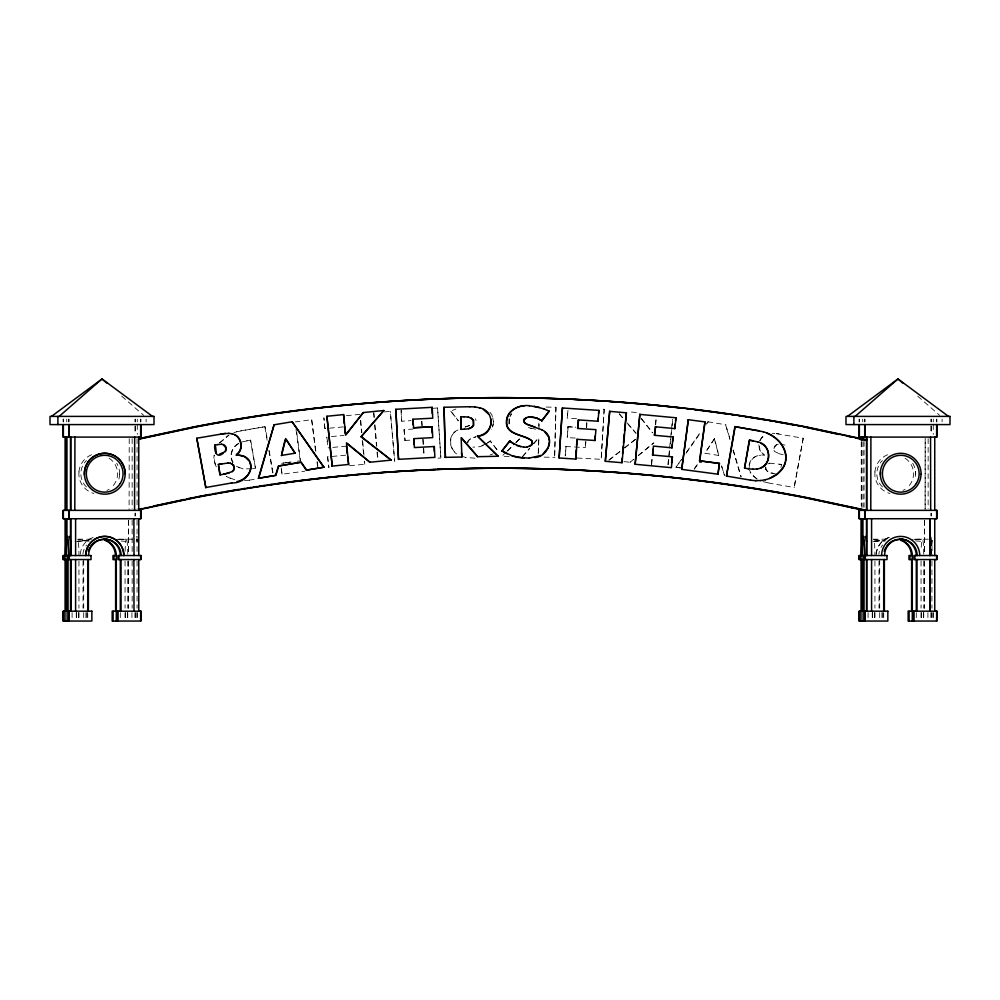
<?xml version="1.0" encoding="UTF-8"?>
<svg xmlns="http://www.w3.org/2000/svg" width="1000" height="1000" viewBox="0 0 1000 1000"><rect width="100%" height="100%" fill="white"/><g stroke="black" fill="none" stroke-linecap="round" stroke-linejoin="round"><path stroke-width="0.75" stroke-dasharray="5 3.75" d="M79.013 471.925L78.85 474.787A20.463 20.4 -90 0 0 93.925 493.488M875 471.925L874.837 474.787A20.463 20.4 -90 0 0 889.912 493.488M538.175 454.062L538.825 437.788L538.413 457.025M538.763 426.188L538.825 423.062M539 429.312L539.125 423.062M555.962 407.262L554.612 457.362L555.962 407.262L545.1 407.038M493.587 421.188L492.713 427.088L491.275 429.475M758.863 444.85L759.688 450.45L764.262 455.1L759.987 450.45L759.212 443.638M565.2 455.812L566 446.512L565.5 455.812M576.575 418.675L567.238 418.175L567.65 410.425M567.95 410.425L567.238 418.175M575.275 438.05L567.25 437.625L567.837 426.775L575.85 427.2M568.138 426.775L567.25 437.625M585.6 441.613L585.288 447.575L585.913 441.613M586.35 427.788L586.663 422.088M586.65 427.788L586.962 422.088M604.175 409.288L601.175 459.325L604.175 409.288L600.862 409.125M749.2 467.725C748.962 461.275 754.062 455.25 760.688 455.238M651.35 464.45L651.975 458.263M655.35 424.875L656.1 417.525M651.65 464.45L652.275 458.263M655.662 424.875L656.4 417.525M667.913 464.613L669.45 449.5M669.6 447.987L670.512 438.925M670.662 437.413L672.5 419.288M668.213 464.613L669.75 449.5M670.362 443.462L671.125 435.9M671.275 434.387L672.8 419.288M509.025 418.9L508.938 424.862M509.325 418.9L509.237 424.862M780.975 467.475L781.5 464.5L778.175 463.9M803.225 438.225L794.163 487.562L803.225 438.225L774.613 433.375L779.062 433.913M125.113 551.312A16.35 1.338 -90 0 1 125.738 541.375L126.412 539.188L115.688 539.412M921.225 547.362A16.35 1.338 -90 0 1 921.725 541.375L922.387 539.188L911.675 539.412M492.413 427.088L493.175 424.325M467.475 442.85L468.062 440.775L470.112 438.963L475.75 436.775M467.775 442.85L468.363 440.775L470.412 438.963L476.05 436.775M749.112 465.05C750.088 457.725 757.588 454.375 764.262 455.1M759.725 440.675L762.775 436.238L765.013 434.775M760.025 440.675L761.312 438.212L765.312 434.775M509.888 416.3L511.312 413.9M510.2 416.3L511.613 413.9M718.75 455.487L704.887 453.188L714.575 438.575L718.75 455.487L714.275 438.575M714.575 438.575L704.887 453.188M694.137 469.012L698.838 462.212L701.825 462.713M694.438 469.012L699.137 462.212M680.325 467.925L675.987 467.2L681.3 459.625M686.612 452.05L701.663 430.613M706.1 424.3L708.162 421.775L706.4 424.3M675.987 467.2L681.6 459.625M686.025 453.312L701.087 431.875M522.362 456.688L529.438 448.425M533.475 443.7L538.513 437.788M522.663 456.688L529.738 448.425M533.775 443.7L538.825 437.788M219.4 442.962L228.713 435.087M219.7 442.962L229.025 435.087M509.2 456.413L501.875 456.262L506.163 452.025M507.238 450.962L514.738 443.537M515.812 442.488L522.238 436.125M507.537 450.962L515.037 443.537M516.112 442.488L522.537 436.125M455.3 431.688C448 437.075 449.875 449.113 456.9 453.938M633.562 459.363L630.037 462.275L633.862 459.363M638.263 455.462L653.838 442.825L638.562 455.462M608.812 460.112L623.212 448.837M624.412 447.9L637.6 437.575M609.113 460.112L623.513 448.837M624.712 447.9L635.5 439.45M487.675 442.713L490.337 441L498.075 451L490.037 441M486.788 443.562L490.337 441M238.512 443.488C231.788 446.95 228.825 455.875 232.775 462.5M238.812 443.488C232.087 446.95 229.125 455.875 233.075 462.5M458 429.963C447.9 433.65 448.363 448.488 456.6 453.938M776.787 444.65L773.962 448.025L774.85 451.512M486.488 443.562L479.4 446.712M450.8 411.125L458.35 420.8L450.8 411.125L455.925 409.012M490.112 454.9L493.062 453.837M767.825 463.913L769.762 463.188M233.85 432.713L236.838 431.763M483.25 445.475L479.7 446.712L472.863 447.175M465.012 427.025L471.85 424.663M465.312 427.025L469.425 425.613M242.237 441.875L250.688 440.163L255.45 468.137L251.737 468.775M236.537 431.763L265.125 426.662L267.413 440.138M240.812 430.775L265.125 426.662M246.663 440.8L250.688 440.163M249.237 480.175L256.737 478.888M315.887 451.312L311.688 419.712L295.325 421.9M286.613 462.612L280.575 463.425L283.9 463.025M288.125 462.413L291.15 462.013M297.188 461.2L300.2 460.8M285.413 462.812L291.45 462.013M281.188 468.038L282.013 474.2L304.8 471.188M244.488 480.7L249.537 480.175M251.425 468.775L242.825 468.95M346.362 415.662L359.85 414.387M324.925 428.612L323.9 417.8L324.925 428.612L344.75 426.763M331.4 436.587L344.012 435.425M346.562 446.1L328.113 447.85M327.587 456.863L328.9 467.688L327.587 456.863L345.9 455.163M349.575 465.7L364.85 464.275L364.562 461.25M88.975 540.4L76.938 541.375L89.237 540.212M874.463 541.237L885.212 540.212M384.35 411.887L390.325 411.362L394.688 461.287L390.325 411.362M76.938 541.375L89.25 541.087M872.925 541.375L885.238 541.087M874.425 541.25L884.95 540.4M119.138 539.712L126.412 539.188A16.35 1.338 90 0 1 127.75 555.538M915.125 539.712L922.387 539.188A16.35 1.338 90 0 1 923.737 555.538M433.038 408.288L437.562 407.975L440.875 457.987L436.087 458.288M401 410.4L401.725 421.238L411.163 420.625M404.05 429.663L405.062 440.5L404.05 429.663L413.062 429.062M404.762 440.5L412.587 440M769.463 463.188L781.8 464.5M118.9 539.663L126.412 539.188M914.875 539.663L922.387 539.188M475.05 458.162L465.462 457.5M437.562 407.975L440.875 457.987M636.375 412.55L628.612 411.763M475.4 418.787L476.112 420.562M311.688 419.712L315.587 451.312M401.725 421.238L401.3 410.4M729.825 438.162L725.6 424.787L729.963 439.65M778.275 444.263C775.788 443.75 771.612 448.375 774.55 451.512L780.575 454.212M784.95 445.087L782.288 444.562M783.238 454.738L776.75 453.162M364.85 464.275L364.263 461.25M255.45 468.137L250.387 440.163M765.512 467.088L765.788 469.538L767.887 471.562M282.013 474.2L281.087 464.963M91.587 539.188L77.613 539.188A16.35 1.338 -90 0 1 77.95 539.738A16.35 1.338 90 0 1 78.95 555.538M118.637 539.188L132.4 539.188M886.888 539.188L873.587 539.188A16.35 1.338 -90 0 1 873.938 539.738A16.35 1.338 90 0 1 874.938 555.538M914.625 539.188L929.887 539.188M772.163 433.35L774.912 433.375M544.113 457.15L554.913 457.362M567.837 426.775L575.55 427.2M565.7 446.512L585.588 447.575M577.137 458.025L601.475 459.325M915.575 540.913L921.725 541.375M121.125 541.025L125.738 541.375M873.938 539.738L884.388 540.7M77.95 539.738L88.4 540.7M623.975 461.65L630.337 462.275M535.612 429.25L528.15 427.362M707.862 421.775L725.9 424.787M676.287 467.2L680.625 467.925M768.175 482.925L794.463 487.562M776.35 474.263L767.588 471.562L765.788 469.538M770.825 473.038L773.438 473.65M763.012 481.625L768.475 482.925M243.125 468.95L236.2 466.188M234.775 479.762L226.175 476.5M463.237 456.675L465.763 457.5M528.45 427.362L531.438 428.725M226.475 476.5L230.463 478.425M236.513 466.188L239.575 467.938M757.163 479.062L751.8 474.762L749.525 470.238M756.862 479.062L750.088 472.587M917.688 396.163L939.688 415.387M121.7 396.163L143.713 415.387M619.425 413.9L623.362 418.45M627.3 422.987L636.15 433.225M619.125 413.9L624.05 419.588M627.975 424.125L635.85 433.225M641.4 418.5L652.725 432.775M641.1 418.5L652.425 432.775M490.037 412.287L491.863 414.913L493.413 420.087M733.325 450.05L741.188 476.8M733.025 450.05L740.888 476.8M269.2 450.613L273.025 473.062M264.825 426.662L267.375 441.625M268.9 450.613L272.725 473.062M492.738 417.875L493.288 421.188M317.288 461.85L317.887 466.375M316.988 461.85L317.587 466.375M296.725 432.375L300.5 460.8M296.025 429.375L300 459.3M765.812 467.088L766.1 469.538M360.725 420.438L361.863 432.525M362.713 441.6L364 455.2M360.412 420.438L361.562 432.525M362.275 440.087L363.55 453.7M327.525 441.662L326.788 437.025L327.512 444.762M373.9 412.8L374.288 417.337M374.95 424.9L376.8 446.087M377.325 452.137L377.987 459.7M373.6 412.8L373.988 417.337M374.65 424.9L376.5 446.087M377.025 452.137L377.688 459.7M421.912 421.337L422.2 425.613M423.1 439.3L424.212 456.037M421.613 421.337L421.9 425.613M422.8 439.3L423.913 456.037M915.562 471.238L915.7 474.087M119.725 474.087L119.462 471.238A20.463 20.4 -90 0 0 116.7 463.188M942.1 419.125L942.1 421.863M936.9 419.125L936.9 421.863M936.625 419.125L936.625 421.863M933.275 419.125L933.275 421.863M933.275 424.588L933.275 434.312M933.275 612.6L933.275 618.225M932.875 612.6L932.875 618.225M931.938 561.075L931.938 608.15M931.263 419.125L931.263 421.863M931.263 425.975L931.263 434.312M931.263 513.15L931.263 515.938M931.263 612.6L931.263 618.225M930.987 419.125L930.987 421.863M930.987 425.975L930.987 434.312M930.987 513.15L930.987 515.938M930.987 612.6L930.987 618.225M928.138 438.65L928.138 508.8M927.913 612.6L927.913 618.225M925.188 508.8L925.188 438.65L925.075 510.363M924.513 520.25L924.513 554.012M924.513 561.075L924.513 608.15M924.4 520.25L924.4 554.012M924.4 561.075L924.4 608.15M923.737 561.075L923.737 608.15M923.737 612.6L923.737 618.225M923.475 612.6L923.475 618.225M921.312 612.6L921.312 618.225M921.05 561.075L921.05 608.15M921.05 612.6L921.05 618.225M916.3 612.6L916.3 618.225M883.7 612.6L883.7 618.225M882.875 612.6L882.875 618.225M881.925 612.6L881.925 618.225M879.688 559.562L879.688 608.15M879.688 612.6L879.688 618.225M879.013 561.075L879.013 608.15M874.938 561.075L874.938 608.15M874.938 612.6L874.938 618.225M874.675 612.6L874.675 618.225M872.513 612.6L872.513 618.225M872.25 612.6L872.25 618.225M868.075 612.6L868.075 618.225M864.987 419.125L864.987 421.863M864.712 419.125L864.712 421.863M864.05 441.35L864.05 507.287M862.938 441.763L862.938 507.238M862.712 419.125L862.712 421.863M861.575 441.763L861.575 507.238M861.237 441.763L861.237 505.688M859.35 419.125L859.35 421.863M859.075 419.125L859.075 421.863M146.113 419.125L146.113 421.863M140.925 419.125L140.925 421.863M140.65 419.125L140.65 421.863M137.287 419.125L137.287 421.863M137.287 424.588L137.287 434.312M137.287 612.6L137.287 618.225M137.062 438.65L137.062 508.8M137.062 520.25L137.062 554.012M137.062 561.075L137.062 608.15M136.888 612.6L136.888 618.225M135.287 419.125L135.287 421.863M135.287 425.975L135.287 434.312M135.287 513.15L135.287 515.938M135.287 612.6L135.287 618.225M135.013 419.125L135.013 421.863M135.013 425.975L135.013 434.312M135.013 513.15L135.013 515.938M135.013 612.6L135.013 618.225M132.15 438.65L132.15 508.8M132.15 520.25L132.15 554.012M132.15 561.075L132.15 608.15M131.925 612.6L131.925 618.225M129.213 438.65L129.1 510.363M128.525 520.25L128.525 554.012M128.525 561.075L128.525 608.15M128.412 520.25L128.412 554.012M128.412 561.075L128.412 608.15M127.75 561.075L127.75 608.15M127.75 612.6L127.75 618.225M127.487 612.6L127.487 618.225M125.325 612.6L125.325 618.225M125.062 561.075L125.062 608.15M125.062 612.6L125.062 618.225M120.312 612.6L120.312 618.225M87.713 612.6L87.713 618.225M86.888 612.6L86.888 618.225M85.938 612.6L85.938 618.225M83.7 559.562L83.7 608.15M83.7 612.6L83.7 618.225M83.025 561.075L83.025 608.15M78.95 561.075L78.95 608.15M78.95 612.6L78.95 618.225M78.688 612.6L78.688 618.225M76.525 612.6L76.525 618.225M76.263 612.6L76.263 618.225M72.088 612.6L72.088 618.225M69.013 419.125L69.013 421.863M68.737 419.125L68.737 421.863M66.725 419.125L66.725 421.863M63.375 419.125L63.375 421.863M63.1 419.125L63.1 421.863M215.512 464.462A19.475 19.412 -90 0 1 214.363 455.15M216.287 466.8A19.475 19.412 -90 0 1 214.062 455.15M80.3 554.3A19.125 19.062 -90 0 1 94.4 537.062M119.612 474.087A20.463 20.4 -90 0 1 117.7 482.375M78.9 471.925A20.463 20.4 -90 0 1 91.912 454.613M109.087 458.2A18.413 18.35 -90 0 1 111.062 487.788M109.087 489.25A18.413 18.35 -90 0 1 106.938 490.425M86.45 486.962A18.413 18.35 -90 0 1 86.45 460.487M82.9 554.125A16.35 16.3 -90 0 1 86.65 545.025M136.5 537.062A19.125 1.562 -90 0 1 137.312 537.062M136.237 541.375A16.35 1.338 90 0 1 137.575 541.375M876.287 554.3A19.125 19.062 -90 0 1 890.375 537.062M876.1 554.3A19.125 19.062 -90 0 1 890.188 537.062M912.688 463.188A20.463 20.4 -90 0 1 915.45 471.238L915.588 474.087A20.463 20.4 -90 0 1 914.7 479.712M874.887 471.925A20.463 20.4 -90 0 1 887.9 454.613M905.075 458.2A18.413 18.35 -90 0 1 907.05 487.788M905.075 489.25A18.413 18.35 -90 0 1 902.925 490.425M882.438 486.962A18.413 18.35 -90 0 1 882.438 460.487M878.888 554.125A16.35 16.3 -90 0 1 879.375 551.312M881.012 547.362A16.35 16.3 -90 0 1 882.638 545.025M931 537.062A19.125 1.562 90 0 1 932.163 555.538M931.55 554.125A16.35 1.338 90 0 1 932.537 539.738M931.325 554.3A19.125 1.562 -90 0 1 932.475 537.062M721.587 466.025L724.438 475.363L721.587 466.025"/><path stroke-width="1.5" d="M84.325 474.787L84.375 471.925A20.463 20.4 90 0 1 124.938 471.238L125.188 474.087A20.463 20.4 -90 0 1 105.15 494.188A20.463 20.4 -90 0 1 84.438 474.787L84.488 471.925A20.463 20.4 -90 0 1 125.05 471.238L125.075 474.087M880.413 474.787L880.462 471.925M559.125 457.987L562.438 407.975L559.125 457.987L575.887 459.075L577.2 439.3L576.487 445.387M576.188 449.95L575.887 459.075M577.913 428.45L578.475 419.925L577.612 428.45L595.95 429.663L594.938 440.5L595.237 435.85M598.188 418.137L597.975 421.238L599 410.4L562.438 407.975M598.488 413.5L599 410.4M605.312 461.287L609.675 411.362L605.312 461.287L622.05 462.725L626.4 412.8L609.675 411.362M622.15 458.188L622.05 462.725M622.537 453.65L623.2 446.087M623.462 443.062L624.263 433.988M624.525 430.962L626.4 412.8M635.15 464.275L639.85 414.387L635.15 464.275L671.4 467.688L672.412 456.863L652.588 455.012L653.15 449.075M654.45 435.275L655.562 426.763L654.45 435.275L673.213 437.025L671.888 447.85L672.188 444.762M672.475 441.662L673.213 437.025M671.538 463.05L672.412 456.863M675.212 423.975L674.775 428.612L676.1 417.8L639.85 414.387M675.5 420.887L676.1 417.8M232.113 471.562L233.9 469.538L234.188 467.088L232.175 463.913M223.65 474.263L232.413 471.562L234.213 469.538L233.8 465.213L230.238 463.188M681.712 469.375L688.312 419.712L681.712 469.375L717.987 474.2L719.425 463.425L699.5 460.8L704.975 421.9L699.8 460.8M719.425 463.425L717.987 474.2M750.763 480.175L726.462 476.062L734.875 426.662L759.188 430.775M735.175 426.662L726.462 476.062M748.575 468.775L744.55 468.137L749.312 440.163L757.763 441.875M549.425 441.9L548.162 447.625L543.1 453.938M281.6 454.075L285.075 439.988M281.55 455.487L285.725 438.575L295.113 453.188L281.25 455.487M258.375 478.288L274.1 424.787L292.137 421.775L324.012 467.2L306.35 470.138L300.863 462.212L278.412 466.025L275.562 475.363L258.375 478.288L275.863 475.363L278.712 466.025L301.163 462.212L306.65 470.138M258.675 478.288L274.1 424.787M529.375 446.45L531.425 444.975L532.225 442.85L531.638 440.775C523.775 434.15 505.312 435.438 506.413 421.188C506.962 410 519.475 404.475 529.388 405.712M526.838 447.175L531.725 444.975L532.525 442.85L531.938 440.775C524.075 434.15 505.613 435.438 506.712 421.188C507.075 412.088 516.087 406.163 524.525 405.725M542.3 429.963L526.475 424.188L524.25 422.463L523.587 420.562L524.3 418.787L528.763 416.838M534.987 427.025L526.775 424.188L524.55 422.463L523.888 420.562L526.475 417.488M225.15 451.512L226.038 448.025L223.212 444.65M541.65 420.8L549.2 411.125L541.95 420.8L536.4 417.938L530.988 416.737M781.95 468.975L777.188 474.012L769.538 478.425M523.875 458.15L512.525 455.962L501.925 451L509.663 441L513.513 443.562M501.925 451L509.963 441M346.325 433.963L363.325 412.55L383.825 410.487L361.2 436.637L383.825 410.487M59.15 416.4L102.013 378.95L152.55 416.4M855.138 416.4L897.987 378.95L948.525 416.4M236.612 454.35C243.412 449.762 241.737 438.263 234.688 434.775M51.475 416.4L102.013 378.95L106.638 383M847.45 416.4L897.987 378.95L902.625 383M760.425 467.938C771.012 464.038 771.213 448.162 761.188 443.488M468.562 428.725L471.55 427.362L473.363 425.262L473.263 420.325L471.362 418.325M236.988 481.625C245.25 479.812 254.013 471.375 249.7 462.45M534.237 457.5C548.375 457.587 556.263 435.863 542 429.963M540.862 455.425L529.062 458.175M765.225 479.762C772.362 478.2 778.988 474.038 783.062 467.912A19.475 19.412 -90 0 0 785.938 455.15C784.237 443.488 774.125 434.725 763.162 431.763M219.425 454.212L225.45 451.512C227.887 448.5 225.2 443.95 221.425 444.263M223.25 453.162C211.412 463.5 214.788 430.475 216.225 453.363M477.463 436.125L498.125 456.262L477.463 436.125C485.775 435.262 492.912 427.425 490.675 418.9M477.762 436.125C494.45 435.637 495.6 410.4 479.5 407.85M756.875 468.95C772.4 467.788 772.425 444.225 757.463 441.875M231.525 482.925C251.788 483.9 260.425 454.7 236.038 455.1C244.75 450.188 241.775 435.2 231.962 433.812M229.175 473.038L220.05 474.913L218.463 465.988M138.95 438.6L193.35 426.975A1615.9 1610.475 90 0 1 570.825 399.3M138.863 438.913L194.688 426.975A1615.9 1610.475 -90 0 1 805.312 426.975L865.387 439.812M138.787 439.212L196.038 426.975A1615.9 1610.475 -90 0 1 806.65 426.975L866.737 439.812L864.05 439.812M138.95 509.15L141.788 508.537M153.675 506L184.2 499.475M187.25 498.825L193.35 497.525M138.863 509.45L147.387 507.625M148.912 507.3L194.688 497.525M138.787 509.75L196.038 497.525A1615.9 1610.475 90 0 1 806.65 497.525L866.737 510.363M196.775 438.225L205.837 487.562L196.775 438.225L225.387 433.375M214.75 445.087L218.012 444.562M218.2 464.5L227.975 463.025M221.825 463.9L218.5 464.5L220.05 474.913M205.538 487.562L231.825 482.925M306.35 470.138L324.012 467.2M760.588 480.538L765.525 479.762M106.912 539.263L99.8 539.738L95.862 541.375A16.35 16.3 -90 0 0 90.662 546.163M902.9 539.263L895.775 539.738L891.85 541.375A16.35 16.3 -90 0 0 886.637 546.163M220.938 433.913L229.062 433.35M464.087 429.25L468.862 428.725L471.85 427.362L473.663 425.262L473.562 420.325L471.662 418.325L468.3 417.1M326.887 416.262L332.238 466.125L326.887 416.262L343.6 414.588L345.688 435.15L363.325 412.55M331.938 466.125L348.65 464.45L346.463 442.825L369.963 462.275L347.337 443.8M369.663 462.275L391.188 460.112L361.2 436.637M217.712 444.562L221.725 444.263M752.812 469.225L757.175 468.95M395.825 409.288L398.525 459.325L395.825 409.288L432.188 407.325L432.762 418.175L412.887 419.237L413.188 424.938M413.35 427.788L432.163 426.775L432.75 437.625L413.925 438.638L414.25 444.6M432.163 426.775L413.65 427.788L412.887 419.237M398.525 459.325L434.888 457.362L434.3 446.512L414.412 447.575L413.925 438.638M528.462 416.838L536.7 417.938L541.95 420.8M523.85 447.275L527.137 447.175M755.512 480.7L760.888 480.538M444.038 407.262L445.387 457.362L444.038 407.262L469.988 406.725M460.737 416.825L461.3 429.312L460.737 416.825L464.125 416.763M461 429.312L464.387 429.25M445.087 457.362L461.887 457.025L461.175 437.788L477.638 456.688L461.488 437.788M477.337 456.688L498.125 456.262M432.188 407.325L432.212 413.525M343.6 414.588L344.188 423.4M292.137 421.775L323.713 467.2M434.3 446.512L434.25 451.163M295.113 453.188L286.212 439.8M652.588 455.012L653.438 446.1L672.2 447.85M461.887 457.025L461.488 452.587M391.188 460.112L360.9 436.637M348.65 464.45L347.562 456.725M744.55 468.137L749.613 440.163L753.337 440.8M146.05 507.625L148.725 507.625M851.275 507.625L853.95 507.625M116.3 621.05L116.3 555.538L112.975 555.538L112.975 559.562L116.3 559.562M912.288 621.05L912.288 555.538L908.962 555.538L908.962 559.562L912.288 559.562M529.362 458.175L517.762 457.413L512.225 455.962M469.688 406.725L475.25 406.95M227.675 463.025L230.538 463.188M578.175 419.925L598.275 421.238M576.9 439.3L595.237 440.5M463.825 416.763L468.6 417.1M903.275 539.975L906.35 540.212M107.3 539.975L110.363 540.212M655.25 426.763L675.075 428.612M748.263 468.775L753.112 469.225M750.462 480.175L755.812 480.7M529.087 405.712L539.462 407.413M688.312 419.712L704.975 421.9M699.5 460.8L719.125 463.425M228.762 433.35L232.262 433.812M524.163 447.275L516.75 445.475M734.875 426.662L763.462 431.763M239.312 455.238L244.838 456.688L249.262 461.15M474.95 406.95L479.8 407.85M803.962 426.975L839.062 434.475M846.7 436.112L851.275 437.088M855.537 438L862.638 439.513M863.975 510.05L805.312 497.525A1615.9 1610.475 90 0 0 196.2 497.225M861.213 509.75L803.962 497.525A1615.9 1610.475 -90 0 0 486.375 468.263M534.175 406.312L544.375 409.012M520.6 446.712L513.212 443.562L509.663 441M544.075 409.012L549.2 411.125M767.188 433.2C776.275 437.125 784.212 445.025 785.625 455.15A19.475 19.412 -90 0 1 785.5 460.737M502.225 451L507.25 453.837M483.325 409.438L488.387 413.9M544.7 431.688L548.925 437.337L549.25 440.375M344.487 426.337L345.238 433.688M346.475 445.913L347.25 453.638M431.863 426.775L432.2 432.975M921.175 474.087L920.913 471.238A20.463 20.4 -90 0 0 880.35 471.925L880.3 474.787A20.463 20.4 -90 0 0 901.025 494.188A20.463 20.4 -90 0 0 921.062 474.087M936.9 424.588L936.9 437.088L859.075 437.088L859.075 424.588M936.625 424.588L936.625 437.088M936.625 510.363L936.625 518.725M936.625 555.538L936.625 559.562M936.625 611.188L936.625 621.05M934.75 437.088L934.75 510.363M934.75 518.725L934.75 555.538M934.75 559.562L934.75 611.188M930.55 437.088L930.662 510.363M929.987 518.725L929.987 555.538M929.987 559.562L929.987 611.188M929.875 518.725L929.875 555.538M929.875 559.562L929.875 611.188M916.975 559.562L916.975 611.188M916.3 559.562L916.3 611.188M914.862 555.538L914.862 559.562M914.062 611.188L914.062 621.05M913.112 611.188L913.112 621.05M911.612 559.562L911.612 611.188M909.912 555.538L909.912 559.562M909.1 611.188L909.1 621.05M884.375 559.562L884.375 611.188M883.7 559.562L883.7 611.188M871.587 518.725L871.587 555.538M871.587 559.562L871.587 611.188M870.9 437.088L870.788 510.363M866.825 437.088L866.825 510.363M866.825 518.725L866.825 555.538M866.825 559.562L866.825 611.188M866.488 437.088L866.488 510.363M866.488 518.725L866.488 555.538M866.488 559.562L866.488 611.188M864.987 424.588L864.987 437.088M864.987 510.363L864.987 518.725M864.987 555.538L864.987 559.562M864.987 611.188L864.987 621.05M864.712 424.588L864.712 437.088M864.712 510.363L864.712 518.725M864.712 559.562L864.712 555.538A19.125 1.562 -90 0 0 863.1 536.413A19.125 1.562 -90 0 0 861.525 555.538L861.575 518.725M864.712 611.188L864.712 621.05M864.05 559.562L864.05 611.188M863.175 555.538L863.175 559.562M863.112 611.188L863.112 621.05M862.938 437.088L862.938 440.2M862.938 518.725L862.938 538.663M862.938 559.562L862.938 611.188M861.575 437.088L861.575 440.2M861.575 559.562L861.575 611.188M861.237 437.088L861.237 440.2M861.237 518.725L861.237 555.538M861.237 559.562L861.237 611.188M860.888 555.538L860.888 559.562M860.962 611.188L860.962 621.05M859.35 424.588L859.35 437.088M859.35 510.363L859.35 518.725M859.35 555.538L859.35 559.562M859.35 611.188L859.35 621.05M853.888 416.4L853.888 424.588M140.925 424.588L140.925 437.088L63.1 437.088L63.1 424.588M140.65 424.588L140.65 437.088M140.65 510.363L140.65 518.725M140.65 555.538L140.65 559.562M140.65 611.188L140.65 621.05M138.763 437.088L138.763 510.363M138.763 518.725L138.763 555.538M138.763 559.562L138.763 611.188M134.675 437.088L134.575 510.363M133.887 518.725L134 555.538M133.887 559.562L134 611.188M120.988 559.562L120.988 611.188M120.312 559.562L120.312 611.188M118.888 555.538L118.888 559.562M118.075 611.188L118.075 621.05M117.125 611.188L117.125 621.05M115.625 559.562L115.625 611.188M113.925 555.538L113.925 559.562M113.112 611.188L113.112 621.05M88.387 559.562L88.387 611.188M87.713 559.562L87.713 611.188M75.6 518.725L75.6 555.538M75.6 559.562L75.6 611.188M74.925 437.088L74.812 510.363M70.838 437.088L70.838 510.363M70.838 518.725L70.838 555.538M70.5 437.088L70.5 510.363M70.5 518.725L70.5 555.538M70.5 559.562L70.5 611.188M69.013 424.588L69.013 437.088M69.013 510.363L69.013 518.725M69.013 555.538L69.013 559.562M69.013 611.188L69.013 621.05M68.737 424.588L68.737 437.088M68.737 510.363L68.737 518.725M68.737 559.562L68.737 555.538A19.125 1.562 -90 0 0 67.112 536.413A19.125 1.562 -90 0 0 65.55 555.538M68.737 611.188L68.737 621.05M68.062 559.562L68.062 611.188M67.2 555.538L67.2 559.562M67.125 611.188L67.125 621.05M66.95 437.088L66.95 510.363M66.95 518.725L66.95 538.663M66.95 559.562L66.95 611.188M65.588 437.088L65.588 510.363M65.588 518.725L65.588 555.538M65.588 559.562L65.588 611.188M65.25 437.088L65.25 510.363M65.25 518.725L65.25 555.538M65.25 559.562L65.25 611.188M64.975 611.188L64.975 621.05M64.912 555.538L64.912 559.562M63.375 424.588L63.375 437.088M63.375 510.363L63.375 518.725M63.375 555.538L63.375 559.562M63.375 611.188L63.375 621.05M57.9 416.4L57.9 424.588M785.25 462A19.475 19.412 -90 0 1 782.763 467.912M573.888 399.438A1615.9 1610.475 90 0 1 606.087 401.275M609.15 401.488A1615.9 1610.475 90 0 1 642.837 404.162M645.9 404.45A1615.9 1610.475 90 0 1 653.538 405.163M656.6 405.462A1615.9 1610.475 90 0 1 682.562 408.25M687.138 408.787A1615.9 1610.475 90 0 1 691.712 409.325M694.762 409.7A1615.9 1610.475 90 0 1 728.25 414.188M731.287 414.625A1615.9 1610.475 90 0 1 735.85 415.3M738.888 415.75A1615.9 1610.475 90 0 1 743.438 416.45M744.963 416.688A1615.9 1610.475 90 0 1 766.188 420.125M769.212 420.637A1615.9 1610.475 90 0 1 772.237 421.163M775.263 421.688A1615.9 1610.475 90 0 1 794.912 425.25M797.938 425.825A1615.9 1610.475 90 0 1 800.95 426.4M194.862 497.225A1615.9 1610.475 -90 0 1 209.95 494.4M212.975 493.85A1615.9 1610.475 -90 0 1 216 493.3M219.025 492.762A1615.9 1610.475 -90 0 1 222.05 492.238M225.075 491.7A1615.9 1610.475 -90 0 1 228.1 491.188M231.137 490.675A1615.9 1610.475 -90 0 1 238.713 489.412M241.737 488.913A1615.9 1610.475 -90 0 1 244.775 488.425M247.812 487.938A1615.9 1610.475 -90 0 1 250.837 487.463M253.875 486.987A1615.9 1610.475 -90 0 1 256.913 486.525M259.95 486.062A1615.9 1610.475 -90 0 1 264.513 485.387M267.55 484.95A1615.9 1610.475 -90 0 1 272.113 484.288M275.15 483.862A1615.9 1610.475 -90 0 1 348.363 475.275M351.425 474.988A1615.9 1610.475 -90 0 1 359.075 474.3M362.137 474.038A1615.9 1610.475 -90 0 1 369.787 473.4M372.85 473.162A1615.9 1610.475 -90 0 1 417.3 470.288M420.363 470.125A1615.9 1610.475 -90 0 1 435.712 469.45M437.238 469.4A1615.9 1610.475 -90 0 1 483.3 468.288M104.012 539.188A16.35 16.3 -90 0 1 120.312 555.538M88.275 551.312A16.35 16.3 -90 0 1 89.9 547.362M85.625 555.538A19.125 19.062 -90 0 1 121.2 545.975M121.788 547.075A19.125 19.062 -90 0 1 123.75 555.538M88.575 555.538A16.35 16.3 -90 0 1 104.875 539.188A16.35 16.3 -90 0 1 121.175 555.538M85.812 555.538A19.125 19.062 -90 0 1 104.875 536.413A19.125 19.062 -90 0 1 123.938 555.538M104.712 540.175A16.35 16.3 -90 0 1 115.438 555.538M105.575 540.175A16.35 16.3 -90 0 1 116.3 555.538M65.775 555.538A16.35 1.338 -90 0 1 67.112 539.188A16.35 1.338 -90 0 1 68.45 555.538M69 537.062A19.125 1.562 -90 0 1 70.975 555.538M900 539.188A16.35 16.3 -90 0 1 916.3 555.538M884.25 551.312A16.35 16.3 -90 0 1 885.888 547.362M881.612 555.538A19.125 19.062 -90 0 1 900.675 536.413A19.125 19.062 -90 0 1 919.737 555.538M884.562 555.538A16.35 16.3 -90 0 1 900.863 539.188A16.35 16.3 -90 0 1 917.163 555.538M900.7 540.175A16.35 16.3 -90 0 1 911.425 555.538M901.562 540.175A16.35 16.3 -90 0 1 912.288 555.538M861.762 555.538A16.35 1.338 -90 0 1 863.1 539.188A16.35 1.338 -90 0 1 864.438 555.538M864.987 537.062A19.125 1.562 -90 0 1 866.5 542.013M154.012 416.4L50 416.4L50 424.588L154.012 424.588L154.012 416.4M950 416.4L845.987 416.4L845.987 424.588L950 424.588L950 416.4M140.925 510.363L63.1 510.363L63.1 518.725L140.925 518.725L140.925 510.363M936.9 510.363L859.075 510.363L859.075 518.725L936.9 518.725L936.9 510.363M91.037 555.538L63.1 555.538L63.1 559.562L91.037 559.562L91.037 555.538M140.925 555.538L117.938 555.538L117.938 559.562L140.925 559.562L140.925 555.538M887.025 555.538L859.075 555.538L859.075 559.562L887.025 559.562L887.025 555.538M936.9 555.538L913.913 555.538L913.913 559.562L936.9 559.562L936.9 555.538M91.85 611.188L63.1 611.188L63.1 621.05L91.85 621.05L91.85 611.188M140.925 611.188L112.163 611.188L112.163 621.05L140.925 621.05L140.925 611.188M887.837 611.188L859.075 611.188L859.075 621.05L887.837 621.05L887.837 611.188M936.9 611.188L908.15 611.188L908.15 621.05L936.9 621.05L936.9 611.188M70.838 611.188L70.838 559.562L70.75 611.188M120.275 483.462A18.413 18.35 -90 0 0 105.3 455.312A18.413 18.35 -90 0 0 88.488 482.4A18.413 18.35 -90 0 0 120.275 483.462M916.363 483.462A18.413 18.35 -90 0 0 901.4 455.312A18.413 18.35 -90 0 0 884.587 482.4A18.413 18.35 -90 0 0 916.363 483.462"/></g></svg>
